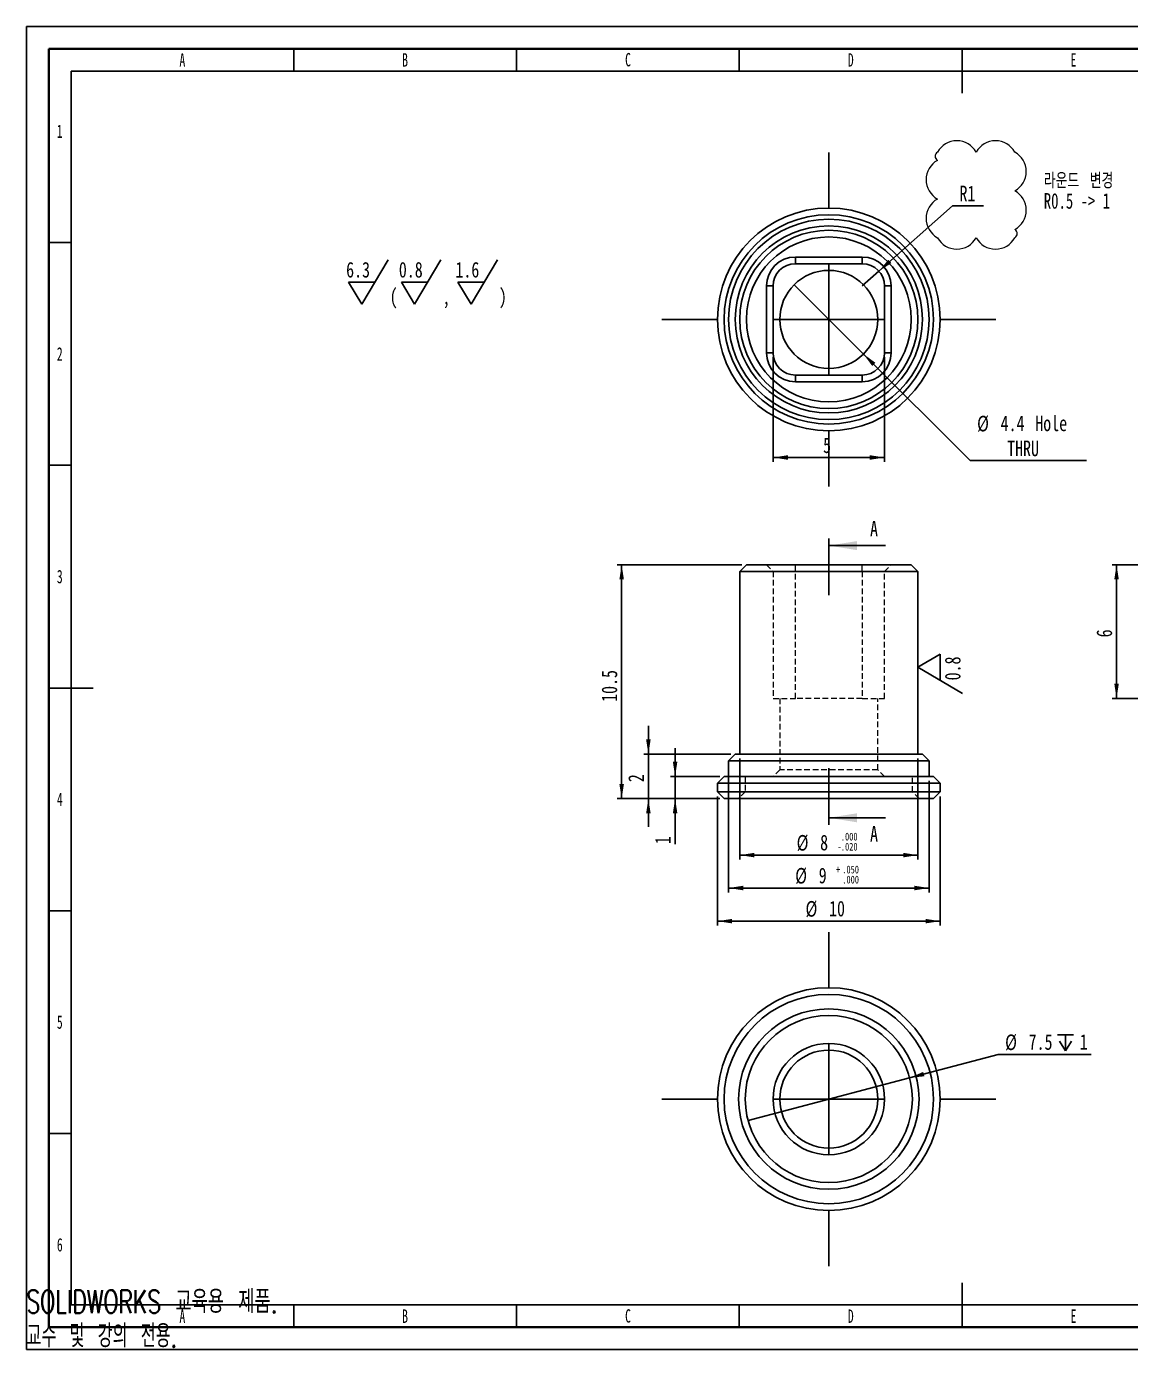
# Model space of a CAD drawing. Header units: millimetres. Extents: x 0 to 420, y 1 to 298.
# Drawn here: x 0 to 247.8, y 1 to 298 of the extents above; entities that cross this region are included whole.
import ezdxf

# ---------------------------------------------------------------- set-up
doc = ezdxf.new("R2010")
doc.units = ezdxf.units.MM
doc.linetypes.add('CENTERX2', pattern=[20.32, 12.7, -2.54, 2.54, -2.54])
doc.linetypes.add('HIDDEN', pattern=[1.905, 1.27, -0.635])
for name, color, linetype in [('SLD-0', 179, 'Continuous'), ('가는실선', 7, 'Continuous'), ('레이어10', 30, 'Continuous'), ('절단면', 230, 'Continuous'), ('중심선', 1, 'CENTERX2'), ('치수선', 104, 'Continuous')]:
    doc.layers.add(name, color=color, linetype=linetype)
doc.layers.add('도면층1', color=4, linetype='Continuous', lineweight=35)
doc.layers.add('도면층2', color=3, linetype='Continuous', lineweight=25)
doc.styles.add('SLDTEXTSTYLE0', font='TXT', dxfattribs={"width": 0.75})
doc.styles.add('SLDTEXTSTYLE11', font='TXT', dxfattribs={"width": 0.7, "bigfont": 'bigfont'})
doc.styles.add('SLDTEXTSTYLE12', font='TXT', dxfattribs={"width": 0.645455, "bigfont": 'bigfont'})
doc.styles.add('SLDTEXTSTYLE6', font='TXT', dxfattribs={"width": 0.75, "bigfont": 'bigfont'})
doc.styles.add('SLDTEXTSTYLE7', font='TXT', dxfattribs={"width": 0.694444})
doc.styles.add('SLDTEXTSTYLE8', font='TXT', dxfattribs={"width": 0.638186})
doc.dimstyles.new('SLDDIMSTYLE0', dxfattribs={"dimtxt": 3.5, "dimasz": 3.302, "dimexe": 0, "dimexo": 0.0625, "dimgap": 0.875, "dimtad": 1, "dimdec": 3, "dimlfac": 0.2, "dimrnd": 1e-09, "dimzin": 12, "dimdsep": 46, "dimtxsty": 'SLDTEXTSTYLE0', "dimsah": 1, "dimcen": 0.09, "dimadec": 0, "dimazin": 3, "dimtfac": 1, "dimtdec": 3, "dimtofl": 0, "dimtmove": 0, "dimatfit": 3, "dimfxl": 1, "dimfrac": 2, "dimtolj": 1, "dimtzin": 12, "dimarcsym": 0})
doc.dimstyles.new('SLDDIMSTYLE1', dxfattribs={"dimtxt": 3.5, "dimasz": 3.302, "dimexe": 0, "dimexo": 0.0625, "dimgap": 0.875, "dimtad": 1, "dimdec": 3, "dimlfac": 0.2, "dimrnd": 1e-09, "dimzin": 12, "dimdsep": 46, "dimtxsty": 'SLDTEXTSTYLE0', "dimsah": 1, "dimcen": 0.09, "dimadec": 0, "dimazin": 3, "dimtol": 1, "dimtp": 0.05, "dimtfac": 1, "dimtdec": 3, "dimtofl": 0, "dimtmove": 0, "dimatfit": 3, "dimfxl": 1, "dimfrac": 2, "dimtolj": 1, "dimtzin": 4, "dimarcsym": 0})
doc.dimstyles.new('SLDDIMSTYLE2', dxfattribs={"dimtxt": 3.5, "dimasz": 3.302, "dimexe": 0, "dimexo": 0.0625, "dimgap": 0.875, "dimtad": 1, "dimdec": 3, "dimlfac": 0.2, "dimrnd": 1e-09, "dimzin": 12, "dimdsep": 46, "dimtxsty": 'SLDTEXTSTYLE0', "dimsah": 1, "dimcen": 0.09, "dimadec": 0, "dimazin": 3, "dimtol": 1, "dimtm": 0.02, "dimtfac": 1, "dimtdec": 3, "dimtofl": 0, "dimtmove": 0, "dimatfit": 3, "dimfxl": 1, "dimfrac": 2, "dimtolj": 1, "dimtzin": 4, "dimarcsym": 0})
doc.dimstyles.new('SLDDIMSTYLE3', dxfattribs={"dimtxt": 3.5, "dimasz": 3.302, "dimexe": 0, "dimexo": 0.0625, "dimgap": 0.875, "dimtad": 1, "dimdec": 3, "dimlfac": 0.2, "dimrnd": 1e-09, "dimzin": 12, "dimdsep": 46, "dimtxsty": 'SLDTEXTSTYLE0', "dimsah": 1, "dimcen": 0.09, "dimadec": 0, "dimazin": 3, "dimtfac": 1, "dimtdec": 3, "dimtmove": 0, "dimatfit": 0, "dimfxl": 1, "dimfrac": 2, "dimtolj": 1, "dimtzin": 12, "dimarcsym": 0})
doc.dimstyles.new('SLDDIMSTYLE4', dxfattribs={"dimtxt": 3.5, "dimasz": 3.302, "dimexe": 0, "dimexo": 0.0625, "dimgap": 0.875, "dimtad": 0, "dimtih": 1, "dimtoh": 1, "dimdec": 3, "dimlfac": 0.2, "dimrnd": 1e-09, "dimzin": 12, "dimdsep": 46, "dimtxsty": 'SLDTEXTSTYLE0', "dimblk1": 'NONE', "dimsah": 1, "dimcen": 0, "dimadec": 0, "dimazin": 3, "dimtfac": 1, "dimtdec": 3, "dimtmove": 0, "dimatfit": 3, "dimldrblk": 'NONE', "dimfxl": 1, "dimfrac": 2, "dimtolj": 1, "dimtzin": 12, "dimarcsym": 0})
doc.dimstyles.new('SLDDIMSTYLE5', dxfattribs={"dimtxt": 3.5, "dimasz": 3.302, "dimexe": 0, "dimexo": 0.0625, "dimgap": 0.875, "dimtad": 0, "dimtih": 1, "dimtoh": 1, "dimdec": 3, "dimlfac": 0.2, "dimrnd": 1e-09, "dimzin": 12, "dimdsep": 46, "dimtxsty": 'SLDTEXTSTYLE0', "dimsah": 1, "dimcen": 0, "dimadec": 0, "dimazin": 3, "dimtfac": 1, "dimtdec": 3, "dimtofl": 0, "dimtmove": 0, "dimatfit": 3, "dimfxl": 1, "dimfrac": 2, "dimtolj": 1, "dimtzin": 12, "dimarcsym": 0})
doc.dimstyles.new('SLDDIMSTYLE6', dxfattribs={"dimtxt": 3.5, "dimasz": 3.302, "dimexe": 0, "dimexo": 0.0625, "dimgap": 0.875, "dimtad": 0, "dimtih": 1, "dimtoh": 1, "dimdec": 3, "dimlfac": 0.2, "dimrnd": 1e-09, "dimzin": 12, "dimdsep": 46, "dimtxsty": 'SLDTEXTSTYLE0', "dimblk1": 'NONE', "dimsah": 1, "dimcen": 0, "dimadec": 0, "dimazin": 3, "dimtfac": 1, "dimtdec": 3, "dimtmove": 0, "dimatfit": 3, "dimldrblk": 'NONE', "dimfxl": 1, "dimfrac": 2, "dimtolj": 1, "dimtzin": 12, "dimarcsym": 0})

# ---------------------------------------------------------------- blocks, each defined once
blk = doc.blocks.new('SW_NOTE_0')
at = {"layer": '가는실선', "color": 0}
for p, q in [((3.51, -5), (9.41, 5)), ((15.34, -5), (21.24, 5)), ((28.04, -5), (33.94, 5)), ((3.51, -5), (0.56, 0)), ((6.46, 0), (0.56, 0)), ((15.34, -5), (12.39, 0)), ((18.29, 0), (12.39, 0)), ((28.04, -5), (25.09, 0)), ((30.99, 0), (25.09, 0))]:
    blk.add_line(p, q, dxfattribs=at)
at = {"layer": '가는실선', "color": 0, "char_height": 3.5, "attachment_point": 1, "style": 'SLDTEXTSTYLE0'}
for s, insert in [('6.3', (0, 4.51)), ('0.8', (11.83, 4.51)), ('1.6', (24.53, 4.51)), ('(', (9.76, -1.51)), (')', (34.29, -1.51)), (',', (21.59, -1.51))]:
    blk.add_mtext(s, dxfattribs=dict(at, insert=insert))
blk = doc.blocks.new('SW_REVISION_CLOUD_0')
at = {"layer": '레이어10', "color": 0, "linetype": 'Continuous', "lineweight": 18}
for centre, radius, start, end in [((-4.34, 7.2), 4.96, 28.955, 151.045), ((4.34, 7.2), 4.96, 28.955, 151.045), ((-8.17, 8.68), 1.05, 118.955, 241.045), ((6.28, 5.26), 4.96, 298.955, 61.045), ((-6.28, 3.42), 4.96, 118.955, 241.045), ((6.28, -3.42), 4.96, 298.955, 61.045), ((-6.28, -5.26), 4.96, 118.955, 241.045), ((8.17, -8.68), 1.05, 298.955, 61.045), ((-4.34, -7.2), 4.96, 208.955, 331.045), ((4.34, -7.2), 4.96, 208.955, 331.045)]:
    blk.add_arc(centre, radius, start, end, dxfattribs=at)
blk = doc.blocks.new('_D')
at = {"layer": '레이어10', "transparency": 16777216}
for p, q in [((155.09, 125.16), (155.09, 96.16)), ((205.09, 125.16), (205.09, 96.16)), ((155.09, 97.16), (205.09, 97.16))]:
    blk.add_line(p, q, dxfattribs=at)
for points in [[(155.09, 97.16), (158.39, 96.66), (158.39, 97.67)], [(205.09, 97.16), (201.79, 97.67), (201.79, 96.66)]]:
    blk.add_solid(points, dxfattribs=at)
at = {"layer": '레이어10', "transparency": 16777216, "char_height": 3.5, "attachment_point": 1, "style": 'SLDTEXTSTYLE0'}
for s, insert in [('%%c', (174.86, 101.68)), ('10', (180.14, 101.73))]:
    blk.add_mtext(s, dxfattribs=dict(at, insert=insert))
blk = doc.blocks.new('_D_1')
at = {"layer": '치수선', "transparency": 16777216}
for p, q in [((157.59, 132.16), (157.59, 103.6)), ((202.59, 128.66), (202.59, 103.6)), ((157.59, 104.6), (202.59, 104.6))]:
    blk.add_line(p, q, dxfattribs=at)
for points in [[(157.59, 104.6), (160.89, 104.09), (160.89, 105.11)], [(202.59, 104.6), (199.29, 105.11), (199.29, 104.09)]]:
    blk.add_solid(points, dxfattribs=at)
at = {"layer": '치수선', "transparency": 16777216, "attachment_point": 1, "style": 'SLDTEXTSTYLE0'}
for s, insert, char_height in [('%%c', (172.54, 109.11), 3.5), ('9', (177.82, 109.16), 3.5), ('+', (181.7, 109.63), 1.75), ('.050', (183.11, 109.63), 1.75), ('.000', (183.11, 107.37), 1.75)]:
    blk.add_mtext(s, dxfattribs=dict(at, insert=insert, char_height=char_height))
blk = doc.blocks.new('_D_2')
at = {"layer": '치수선', "transparency": 16777216}
for p, q in [((160.09, 133.66), (160.09, 110.99)), ((200.09, 133.66), (200.09, 110.99)), ((160.09, 111.99), (200.09, 111.99))]:
    blk.add_line(p, q, dxfattribs=at)
for points in [[(160.09, 111.99), (163.39, 111.48), (163.39, 112.49)], [(200.09, 111.99), (196.79, 112.49), (196.79, 111.48)]]:
    blk.add_solid(points, dxfattribs=at)
at = {"layer": '치수선', "transparency": 16777216, "attachment_point": 1, "style": 'SLDTEXTSTYLE0'}
for s, insert, char_height in [('%%c', (172.86, 116.5), 3.5), ('8', (178.14, 116.55), 3.5), ('.000', (182.79, 117.02), 1.75), ('-', (182.02, 114.75), 1.75), ('.020', (182.79, 114.75), 1.75)]:
    blk.add_mtext(s, dxfattribs=dict(at, insert=insert, char_height=char_height))
blk = doc.blocks.new('_D_3')
at = {"layer": '치수선', "transparency": 16777216}
for p, q in [((145.59, 129.66), (145.59, 136.01)), ((155.59, 129.66), (144.59, 129.66)), ((145.59, 124.66), (145.59, 129.66)), ((155.59, 124.66), (144.59, 124.66)), ((145.59, 124.66), (145.59, 114.44))]:
    blk.add_line(p, q, dxfattribs=at)
for points in [[(145.59, 129.66), (146.1, 132.97), (145.08, 132.97)], [(145.59, 124.66), (145.08, 121.36), (146.1, 121.36)]]:
    blk.add_solid(points, dxfattribs=at)
at = {"layer": '치수선', "transparency": 16777216, "insert": (141.08, 114.44), "char_height": 3.5, "attachment_point": 1, "rotation": 90, "style": 'SLDTEXTSTYLE0'}
blk.add_mtext('1', dxfattribs=at)
blk = doc.blocks.new('_D_4')
at = {"layer": '치수선', "transparency": 16777216}
for p, q in [((139.59, 134.66), (139.59, 141.01)), ((158.09, 134.66), (138.59, 134.66)), ((139.59, 124.66), (139.59, 134.66)), ((155.59, 124.66), (138.59, 124.66)), ((139.59, 124.66), (139.59, 118.31))]:
    blk.add_line(p, q, dxfattribs=at)
for points in [[(139.59, 134.66), (140.1, 137.97), (139.08, 137.97)], [(139.59, 124.66), (139.08, 121.36), (140.1, 121.36)]]:
    blk.add_solid(points, dxfattribs=at)
at = {"layer": '치수선', "transparency": 16777216, "insert": (135.08, 128.37), "char_height": 3.5, "attachment_point": 1, "rotation": 90, "style": 'SLDTEXTSTYLE0'}
blk.add_mtext('2', dxfattribs=at)
blk = doc.blocks.new('_D_5')
at = {"layer": '치수선', "transparency": 16777216}
for p, q in [((160.59, 177.16), (132.59, 177.16)), ((133.59, 124.66), (133.59, 177.16)), ((155.59, 124.66), (132.59, 124.66))]:
    blk.add_line(p, q, dxfattribs=at)
for points in [[(133.59, 177.16), (133.08, 173.86), (134.1, 173.86)], [(133.59, 124.66), (134.1, 127.97), (133.08, 127.97)]]:
    blk.add_solid(points, dxfattribs=at)
at = {"layer": '치수선', "transparency": 16777216, "insert": (129.08, 146.39), "char_height": 3.5, "attachment_point": 1, "rotation": 90, "style": 'SLDTEXTSTYLE0'}
blk.add_mtext('10.5', dxfattribs=at)
blk = doc.blocks.new('SW_SFSYMBOL_0')
at = {"layer": '가는실선', "color": 0}
for p, q in [((-10.56, 2.95), (-5.56, 5.9)), ((-5.56, 0), (-5.56, 5.9)), ((-10.56, 2.95), (-0.56, -2.95))]:
    blk.add_line(p, q, dxfattribs=at)
at = {"layer": '가는실선', "color": 0, "insert": (-4.51, 0), "char_height": 3.5, "attachment_point": 1, "rotation": 90, "style": 'SLDTEXTSTYLE0'}
blk.add_mtext('0.8', dxfattribs=at)
blk = doc.blocks.new('_D_6')
at = {"layer": '치수선', "transparency": 16777216}
for p, q in [((167.59, 223.74), (167.59, 200.24)), ((192.59, 223.74), (192.59, 200.24)), ((167.59, 201.24), (192.59, 201.24))]:
    blk.add_line(p, q, dxfattribs=at)
for points in [[(167.59, 201.24), (170.89, 200.73), (170.89, 201.75)], [(192.59, 201.24), (189.29, 201.75), (189.29, 200.73)]]:
    blk.add_solid(points, dxfattribs=at)
at = {"layer": '치수선', "transparency": 16777216, "insert": (178.8, 205.75), "char_height": 3.5, "attachment_point": 1, "style": 'SLDTEXTSTYLE0'}
blk.add_mtext('5', dxfattribs=at)
blk = doc.blocks.new('_D_7')
at = {"layer": '치수선', "transparency": 16777216}
for p, q in [((172.31, 240.02), (187.87, 224.46)), ((187.87, 224.46), (211.79, 200.54)), ((211.79, 200.54), (237.92, 200.54))]:
    blk.add_line(p, q, dxfattribs=at)
blk.add_solid([(187.87, 224.46), (189.84, 221.77), (190.56, 222.49)], dxfattribs=at)
at = {"layer": '치수선', "transparency": 16777216, "char_height": 3.5, "attachment_point": 1, "style": 'SLDTEXTSTYLE0'}
for s, insert in [('%%c', (213.37, 210.61)), ('4.4', (218.65, 210.66)), ('Hole', (226.43, 210.66)), ('THRU', (220.11, 205.05))]:
    blk.add_mtext(s, dxfattribs=dict(at, insert=insert))
blk = doc.blocks.new('_None')
blk = doc.blocks.new('_D_8')
at = {"layer": '치수선', "transparency": 16777216}
for p, q in [((191.32, 243.07), (207.84, 257.76)), ((207.84, 257.76), (214.84, 257.76)), ((187.59, 239.74), (191.32, 243.07))]:
    blk.add_line(p, q, dxfattribs=at)
blk.add_solid([(191.32, 243.07), (194.13, 244.88), (193.45, 245.64)], dxfattribs=at)
at = {"layer": '치수선', "transparency": 16777216, "insert": (209.42, 262.27), "char_height": 3.5, "attachment_point": 1, "style": 'SLDTEXTSTYLE0'}
blk.add_mtext('R1', dxfattribs=at)
blk = doc.blocks.new('SW_CENTERMARKSYMBOL_0')
at = {"layer": '중심선', "color": 0}
for p, q in [((0, 25), (0, 37.5)), ((0, 0), (0, 12.5)), ((-25, 0), (-37.5, 0)), ((0, 0), (-12.5, 0)), ((0, 0), (0, -12.5)), ((0, 0), (12.5, 0)), ((25, 0), (37.5, 0)), ((0, -25), (0, -37.5))]:
    blk.add_line(p, q, dxfattribs=at)
blk = doc.blocks.new('SW_SYMBOL_HOLE_DEPTH')
at = {"layer": '치수선', "color": 0}
for p, q in [((0, 875), (800, 875)), ((400, 875), (400, 75)), ((100, 555), (400, 75)), ((700, 555), (400, 75))]:
    blk.add_line(p, q, dxfattribs=at)
blk = doc.blocks.new('_D_9')
at = {"layer": '치수선', "transparency": 16777216}
for p, q in [((198.22, 61.99), (218.07, 67.22)), ((218.07, 67.22), (238.99, 67.22)), ((161.96, 52.44), (198.22, 61.99))]:
    blk.add_line(p, q, dxfattribs=at)
blk.add_solid([(198.22, 61.99), (201.54, 62.34), (201.28, 63.33)], dxfattribs=at)
at = {"layer": '치수선', "transparency": 16777216, "xscale": 0.004470703125, "yscale": 0.004470703125, "zscale": 0.004470703125}
blk.add_blockref('SW_SYMBOL_HOLE_DEPTH', (231.4, 67.71), dxfattribs=at)
at = {"layer": '치수선', "transparency": 16777216, "char_height": 3.5, "attachment_point": 1, "style": 'SLDTEXTSTYLE0'}
for s, insert in [('%%c', (219.66, 71.73)), ('7.5', (224.94, 71.79)), ('1', (236.4, 71.79))]:
    blk.add_mtext(s, dxfattribs=dict(at, insert=insert))
blk = doc.blocks.new('SW_CENTERMARKSYMBOL_1')
at = {"layer": '중심선', "color": 0}
for p, q in [((0, 25), (0, 37.5)), ((0, 0), (0, 12.5)), ((-25, 0), (-37.5, 0)), ((0, 0), (-12.5, 0)), ((0, 0), (0, -12.5)), ((0, 0), (12.5, 0)), ((25, 0), (37.5, 0)), ((0, -25), (0, -37.5))]:
    blk.add_line(p, q, dxfattribs=at)
blk = doc.blocks.new('_D_10')
at = {"layer": '치수선', "transparency": 16777216}
for p, q in [((264.67, 177.16), (243.67, 177.16)), ((244.67, 147.16), (244.67, 177.16)), ((266.17, 147.16), (243.67, 147.16))]:
    blk.add_line(p, q, dxfattribs=at)
for points in [[(244.67, 177.16), (244.16, 173.86), (245.18, 173.86)], [(244.67, 147.16), (245.18, 150.47), (244.16, 150.47)]]:
    blk.add_solid(points, dxfattribs=at)
at = {"layer": '치수선', "transparency": 16777216, "insert": (240.16, 160.87), "char_height": 3.5, "attachment_point": 1, "rotation": 90, "style": 'SLDTEXTSTYLE0'}
blk.add_mtext('6', dxfattribs=at)

msp = doc.modelspace()

# ---------------------------------------------------------------- linework, layer by layer
at = {"color": 7, "linetype": 'Continuous', "lineweight": 25}
for p, q in [((172.5883, 246.2416), (187.5883, 246.2416)), ((172.5883, 246.2416), (172.5883, 244.7416)), ((187.5883, 244.7416), (172.5883, 244.7416)), ((187.5883, 246.2416), (187.5883, 244.7416)), ((166.0883, 224.7416), (166.0883, 239.7416)), ((166.0883, 239.7416), (167.5883, 239.7416)), ((167.5883, 239.7416), (167.5883, 224.7416)), ((192.5883, 239.7416), (194.0883, 239.7416)), ((192.5883, 224.7416), (192.5883, 239.7416)), ((194.0883, 239.7416), (194.0883, 224.7416)), ((166.0883, 224.7416), (167.5883, 224.7416)), ((192.5883, 224.7416), (194.0883, 224.7416)), ((172.5883, 219.7416), (172.5883, 218.2416)), ((172.5883, 219.7416), (187.5883, 219.7416)), ((187.5883, 218.2416), (172.5883, 218.2416)), ((187.5883, 219.7416), (187.5883, 218.2416)), ((161.5883, 177.1643), (160.0883, 175.6643)), ((160.0883, 175.6643), (160.0883, 134.6643)), ((180.0883, 175.6643), (160.0883, 175.6643)), ((161.5883, 177.1643), (180.0883, 177.1643)), ((180.0883, 177.1643), (198.5883, 177.1643)), ((200.0883, 175.6643), (180.0883, 175.6643)), ((200.0883, 175.6643), (198.5883, 177.1643)), ((200.0883, 134.6643), (200.0883, 175.6643)), ((159.0883, 134.6643), (157.5883, 133.1643)), ((159.0883, 134.6643), (180.0883, 134.6643)), ((180.0883, 134.6643), (201.0883, 134.6643)), ((202.5883, 133.1643), (201.0883, 134.6643)), ((157.5883, 133.1643), (157.5883, 129.6643)), ((180.0883, 133.1643), (157.5883, 133.1643)), ((202.5883, 133.1643), (180.0883, 133.1643)), ((202.5883, 129.6643), (202.5883, 133.1643)), ((156.5883, 129.6643), (155.0883, 128.1643)), ((155.0883, 128.1643), (155.0883, 126.1643)), ((180.0883, 128.1643), (155.0883, 128.1643)), ((156.5883, 129.6643), (180.0883, 129.6643)), ((180.0883, 129.6643), (203.5883, 129.6643)), ((205.0883, 128.1643), (180.0883, 128.1643)), ((205.0883, 128.1643), (203.5883, 129.6643)), ((205.0883, 126.1643), (205.0883, 128.1643)), ((155.0883, 126.1643), (156.5883, 124.6643)), ((155.0883, 126.1643), (180.0883, 126.1643)), ((180.0883, 126.1643), (205.0883, 126.1643)), ((203.5883, 124.6643), (205.0883, 126.1643)), ((180.0883, 124.6643), (156.5883, 124.6643)), ((203.5883, 124.6643), (180.0883, 124.6643))]:
    msp.add_line(p, q, dxfattribs=at)
at = {"color": 7, "linetype": 'HIDDEN', "lineweight": 18}
for p, q in [((166.0883, 177.1643), (167.5883, 175.6643)), ((167.5883, 175.6643), (167.5883, 147.1643)), ((172.5883, 175.6643), (172.5883, 177.1643)), ((172.5883, 147.1643), (172.5883, 175.6643)), ((187.5883, 175.6643), (187.5883, 177.1643)), ((187.5883, 175.6643), (187.5883, 147.1643)), ((192.5883, 175.6643), (194.0883, 177.1643)), ((192.5883, 147.1643), (192.5883, 175.6643)), ((167.5883, 147.1643), (172.5883, 147.1643)), ((169.0883, 147.1643), (169.0883, 131.1643)), ((187.5883, 147.1643), (172.5883, 147.1643)), ((187.5883, 147.1643), (192.5883, 147.1643)), ((191.0883, 131.1643), (191.0883, 147.1643)), ((169.0883, 131.1643), (167.5883, 129.6643)), ((191.0883, 131.1643), (169.0883, 131.1643)), ((192.5883, 129.6643), (191.0883, 131.1643)), ((161.3383, 129.6643), (161.3383, 126.1643)), ((198.8383, 126.1643), (198.8383, 129.6643)), ((161.3383, 126.1643), (159.8383, 124.6643)), ((200.3383, 124.6643), (198.8383, 126.1643))]:
    msp.add_line(p, q, dxfattribs=at)
at = {"color": 7, "linetype": 'Continuous', "lineweight": 25}
for centre, radius in [((180.0883, 232.2416), 25), ((180.0883, 232.2416), 23.5), ((180.0883, 232.2416), 22.5), ((180.0883, 232.2416), 21), ((180.0883, 232.2416), 20), ((180.0883, 232.2416), 18.5), ((180.0883, 232.2416), 11), ((180.0883, 57.219), 25), ((180.0883, 57.219), 23.5), ((180.0883, 57.219), 20.25), ((180.0883, 57.219), 18.75), ((180.0883, 57.219), 12.5), ((180.0883, 57.219), 11)]:
    msp.add_circle(centre, radius, dxfattribs=at)
for centre, radius, start, end in [((172.5883, 239.7416), 6.5, 90, 180), ((172.5883, 239.7416), 5, 90, 180), ((187.5883, 239.7416), 6.5, 0, 90), ((187.5883, 239.7416), 5, 0, 90), ((172.5883, 224.7416), 6.5, 180, 270), ((172.5883, 224.7416), 5, 180, 270), ((187.5883, 224.7416), 6.5, 270, 0), ((187.5883, 224.7416), 5, 270, 0)]:
    msp.add_arc(centre, radius, start, end, dxfattribs=at)
at = {"layer": 'SLD-0', "color": 7}
for p, q in [((420, 298), (0, 298)), ((0, 298), (0, 1)), ((0, 1), (420, 1))]:
    msp.add_line(p, q, dxfattribs=at)
at = {"layer": '도면층1', "color": 7}
for p, q in [((415, 293), (5, 293)), ((5, 293), (5, 6)), ((5, 6), (415, 6))]:
    msp.add_line(p, q, dxfattribs=at)
at = {"layer": '도면층2', "color": 7}
for p, q in [((60, 293), (60, 288)), ((110, 293), (110, 288)), ((160, 293), (160, 288)), ((210, 283), (210, 293)), ((210, 293), (210, 288)), ((410, 288), (10, 288)), ((10, 288), (10, 11)), ((10, 288), (210, 288)), ((10, 288), (10, 149.5)), ((210, 288), (210, 283)), ((5, 249.5), (10, 249.5)), ((5, 199.5), (10, 199.5)), ((15, 149.5), (5, 149.5)), ((5, 149.5), (10, 149.5)), ((10, 149.5), (15, 149.5)), ((5, 99.5), (10, 99.5)), ((5, 49.5), (10, 49.5)), ((210, 11), (210, 16)), ((210, 16), (210, 6)), ((10, 11), (410, 11)), ((60, 11), (60, 6)), ((110, 11), (110, 6)), ((160, 11), (160, 6)), ((210, 11), (210, 6))]:
    msp.add_line(p, q, dxfattribs=at)
at = {"layer": '절단면'}
for p, q in [((180.0883, 170.3518), (180.0883, 183.0518)), ((192.7883, 181.4643), (180.0883, 181.4643)), ((180.0883, 118.7768), (180.0883, 131.4832)), ((192.7883, 120.3643), (180.0883, 120.3643))]:
    msp.add_line(p, q, dxfattribs=at)
for points in [[(180.0883, 181.4643), (186.4383, 180.4483), (186.4383, 182.4803)], [(180.0883, 120.3643), (186.4383, 119.3483), (186.4383, 121.3803)]]:
    msp.add_solid(points, dxfattribs=at)

# ---------------------------------------------------------------- block references
at = {"layer": '가는실선'}
for name, p in [('SW_NOTE_0', (71.7519, 240.6374)), ('SW_SFSYMBOL_0', (210.6436, 151.209))]:
    msp.add_blockref(name, p, dxfattribs=at)
at = {"layer": '레이어10', "linetype": 'Continuous', "lineweight": 18}
msp.add_blockref('SW_REVISION_CLOUD_0', (213.1581, 260.1853), dxfattribs=at)
at = {"layer": '중심선'}
for name, p in [('SW_CENTERMARKSYMBOL_0', (180.0883, 232.2416)), ('SW_CENTERMARKSYMBOL_1', (180.0883, 57.219))]:
    msp.add_blockref(name, p, dxfattribs=at)

# ---------------------------------------------------------------- texts
at = {"color": 7, "linetype": 'Continuous', "char_height": 5.1381, "attachment_point": 1}
for s, insert, style in [('SOLIDWORKS 교육용 제품.', (0, 14.3305), 'SLDTEXTSTYLE11'), ('교수 및 강의 전용.', (0, 6.6234), 'SLDTEXTSTYLE12')]:
    msp.add_mtext(s, dxfattribs=dict(at, insert=insert, style=style))
at = {"layer": '도면층2', "color": 7, "char_height": 3, "attachment_point": 2, "style": 'SLDTEXTSTYLE8'}
for s, insert in [('A', (34.986, 291.9922)), ('B', (84.986, 291.9922)), ('C', (135.0135, 292.0432)), ('D', (185.0135, 291.9922)), ('E', (234.986, 291.9922)), ('1', (7.4784, 275.9982)), ('2', (7.4784, 225.9982)), ('3', (7.4784, 176.0237)), ('4', (7.4784, 125.9922)), ('5', (7.4784, 76.0177)), ('6', (7.4784, 26.0237)), ('A', (34.986, 9.9922)), ('B', (84.986, 9.9922)), ('C', (135.0135, 10.0432)), ('D', (185.0135, 9.9922)), ('E', (234.986, 9.9922))]:
    msp.add_mtext(s, dxfattribs=dict(at, insert=insert))
at = {"layer": '레이어10', "char_height": 3.5, "attachment_point": 1}
for s, insert, style in [('라운드 변경', (228.335, 265.1253), 'SLDTEXTSTYLE6'), ('R0.5 -> 1', (228.335, 260.5996), 'SLDTEXTSTYLE7')]:
    msp.add_mtext(s, dxfattribs=dict(at, insert=insert, style=style))
at = {"layer": '절단면', "char_height": 3.5, "attachment_point": 1, "style": 'SLDTEXTSTYLE0'}
for insert in [(189.3392, 187.0199), (189.3392, 118.5143)]:
    msp.add_mtext('A', dxfattribs=dict(at, insert=insert))

# ---------------------------------------------------------------- dimensions: what is measured, and where the dimension line sits
at = {"layer": '레이어10'}
dim = msp.add_linear_dim(base=(205.0883, 97.1643), p1=(155.0883, 126.1643), p2=(205.0883, 126.1643), text='%%c<>', dimstyle='SLDDIMSTYLE0', dxfattribs=at)
dim.commit()
dim.dimension.update_dxf_attribs({"geometry": '_D', "text_midpoint": (180.0883, 97.1643), "dimtype": 160})
at = {"layer": '치수선'}
dim = msp.add_radius_dim(center=(187.5883, 239.7416), mpoint=(191.3237, 243.0653), dimstyle='SLDDIMSTYLE5', dxfattribs=at)
dim.commit()
dim.dimension.update_dxf_attribs({"geometry": '_D_8', "text_midpoint": (212.1344, 260.5371), "dimtype": 164})
for p1, p2, text, dimstyle, picture, middle in [((172.3102, 240.0197), (187.8665, 224.4634), '<> Hole \\PTHRU\\P', 'SLDDIMSTYLE4', '_D_7', (225.646, 206.1259)), ((161.9567, 52.4433), (198.22, 61.9946), '<>{\\fGDT;x}1', 'SLDDIMSTYLE6', '_D_9', (229.3237, 70.028))]:
    dim = msp.add_diameter_dim_2p(p1=p1, p2=p2, text=text, dimstyle=dimstyle, dxfattribs=at)
    dim.commit()
    dim.dimension.update_dxf_attribs({"geometry": picture, "text_midpoint": middle, "dimtype": 163})
dim = msp.add_linear_dim(base=(192.5883, 201.2416), p1=(167.5883, 224.7416), p2=(192.5883, 224.7416), dimstyle='SLDDIMSTYLE0', dxfattribs=at)
dim.commit()
dim.dimension.update_dxf_attribs({"geometry": '_D_6', "text_midpoint": (180.0883, 201.2416), "dimtype": 160})
for base, p1, p2, dimstyle, picture, middle in [((133.5883, 177.1643), (156.5883, 124.6643), (161.5883, 177.1643), 'SLDDIMSTYLE0', '_D_5', (133.5883, 150.9143)), ((244.6675, 177.1643), (267.1675, 147.1643), (265.6675, 177.1643), 'SLDDIMSTYLE0', '_D_10', (244.6675, 162.1643)), ((139.5883, 134.6643), (156.5883, 124.6643), (159.0883, 134.6643), 'SLDDIMSTYLE3', '_D_4', (139.5883, 129.6643)), ((145.5883, 129.6643), (156.5883, 124.6643), (156.5883, 129.6643), 'SLDDIMSTYLE3', '_D_3', (145.5883, 115.7282))]:
    dim = msp.add_linear_dim(base=base, p1=p1, p2=p2, angle=90, dimstyle=dimstyle, dxfattribs=at)
    dim.commit()
    dim.dimension.update_dxf_attribs({"geometry": picture, "text_midpoint": middle, "dimtype": 160})
for base, p1, p2, dimstyle, picture, middle in [((200.0883, 111.9862), (160.0883, 134.6643), (200.0883, 134.6643), 'SLDDIMSTYLE2', '_D_2', (180.0883, 111.9862)), ((202.5883, 104.599), (157.5883, 133.1643), (202.5883, 129.6643), 'SLDDIMSTYLE1', '_D_1', (180.0883, 104.599))]:
    dim = msp.add_linear_dim(base=base, p1=p1, p2=p2, text='%%c<>', dimstyle=dimstyle, dxfattribs=at)
    dim.commit()
    dim.dimension.update_dxf_attribs({"geometry": picture, "text_midpoint": middle, "dimtype": 160})

doc.saveas('drawing.dxf')
